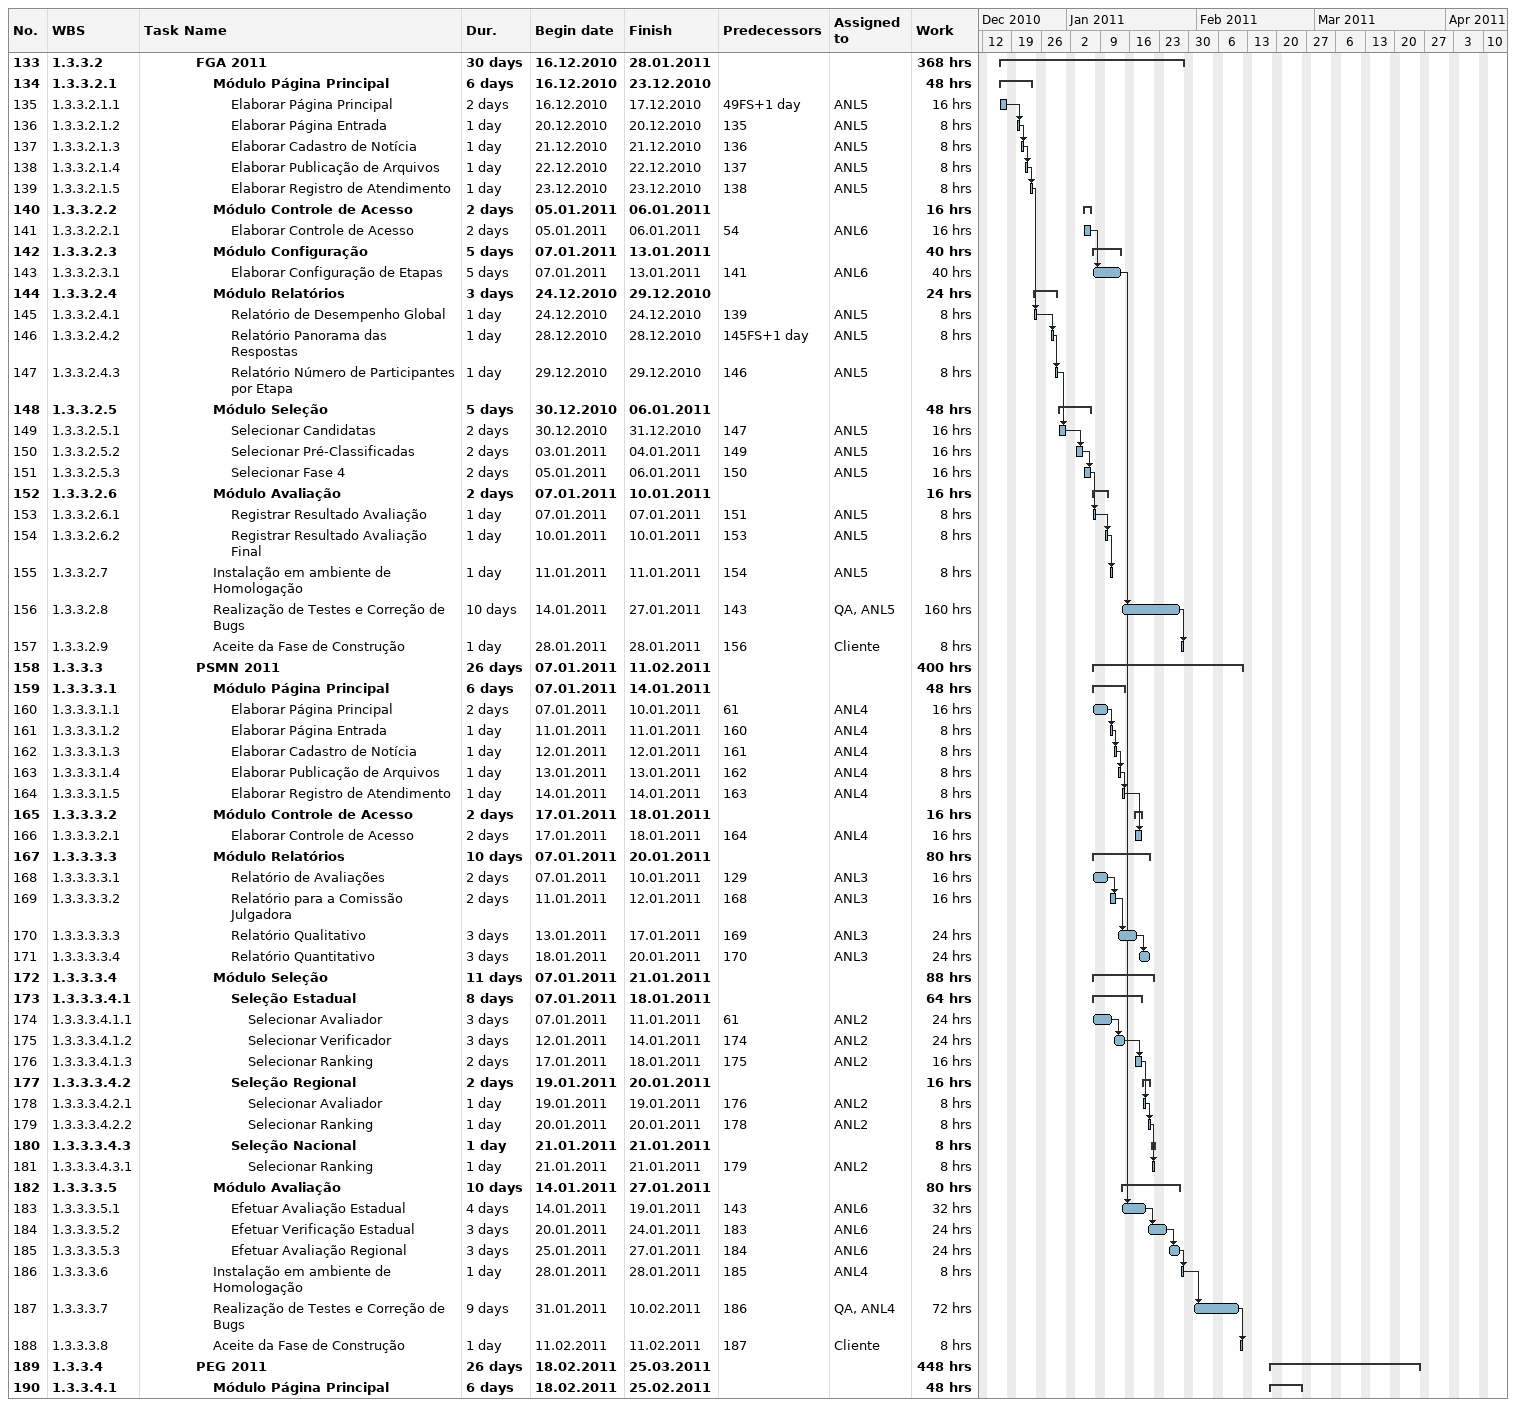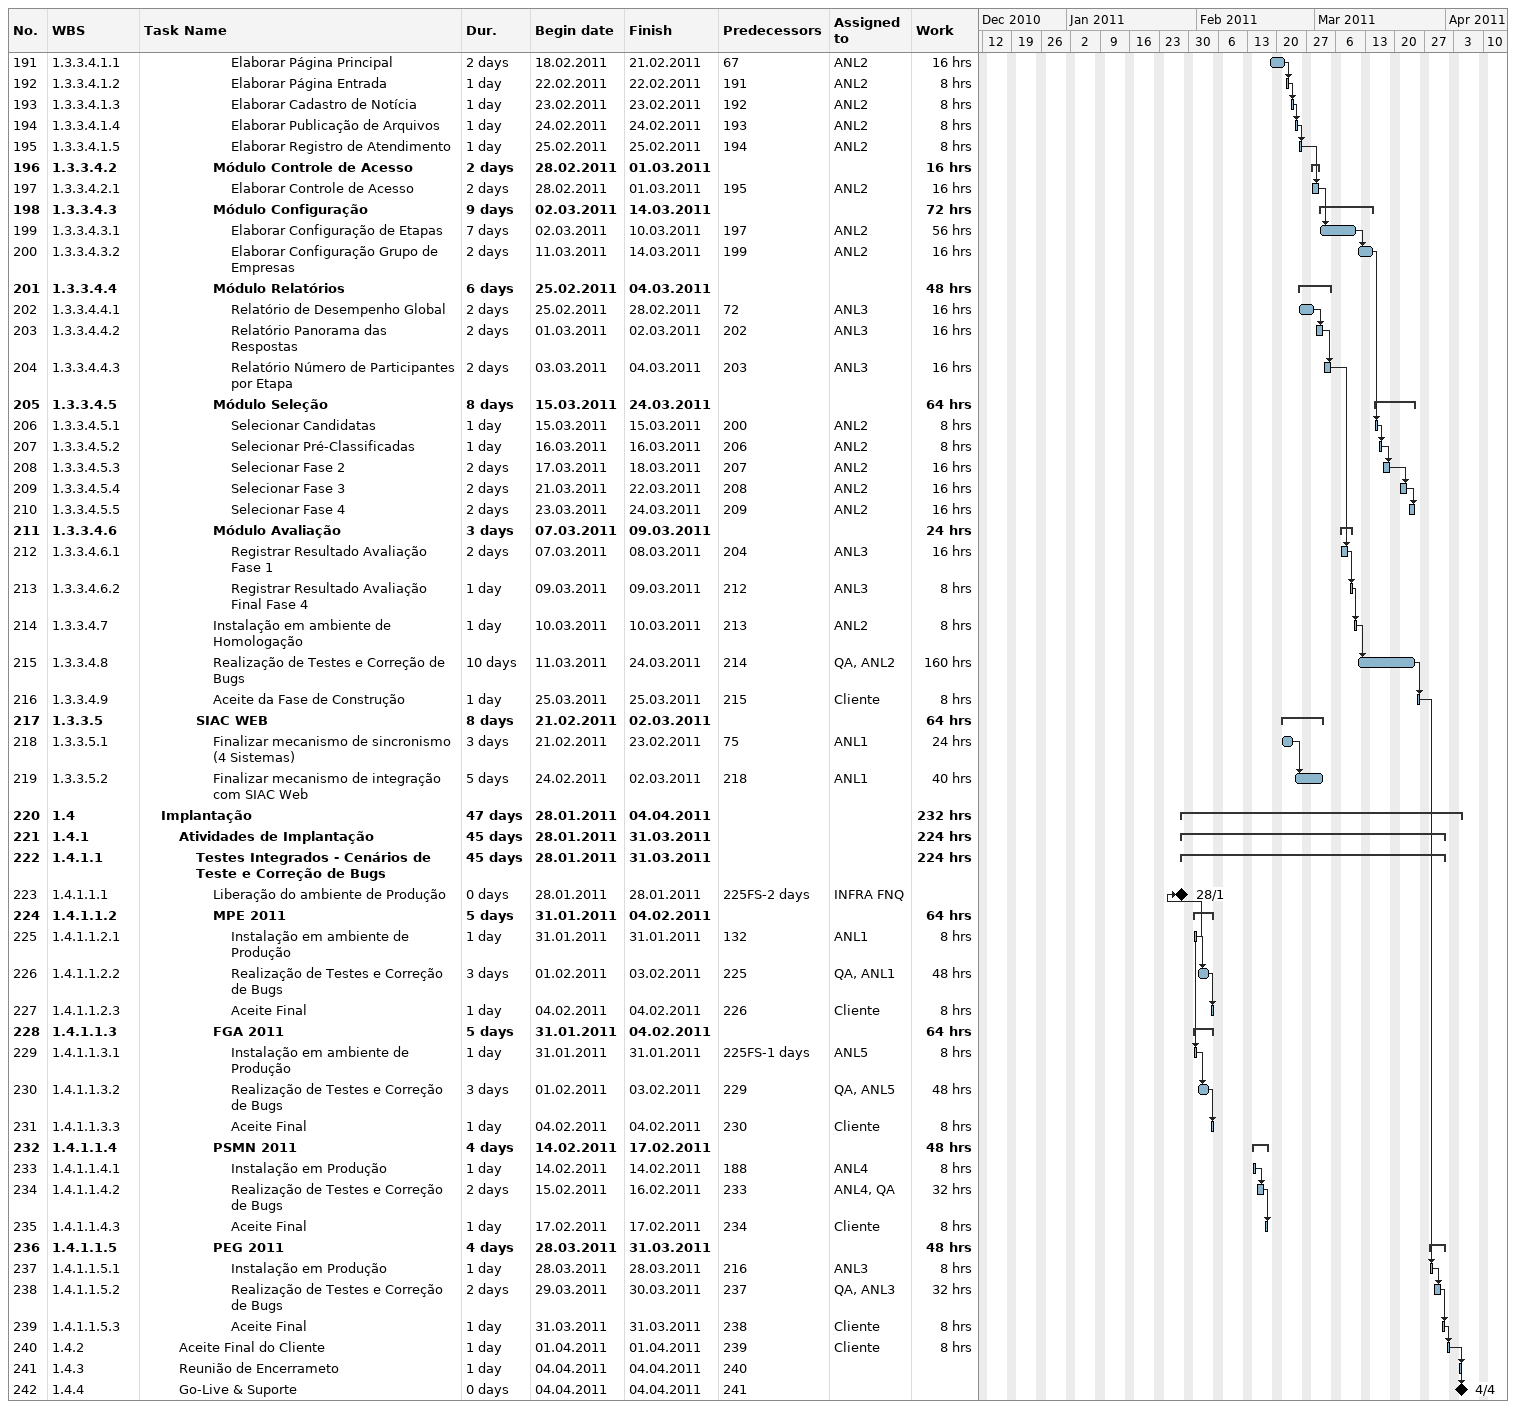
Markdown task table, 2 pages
| ID | WBS | Task | Duration | Start | Finish | Predecessors | Resources | Work (h) |
|---|---|---|---|---|---|---|---|---|
| 133 | 1.3.3.2 | **FGA 2011** | 30d | 2010-12-16 | 2011-01-28 |  |  | 368 |
| 134 | 1.3.3.2.1 | **Módulo Página Principal** | 6d | 2010-12-16 | 2010-12-23 |  |  | 48 |
| 135 | 1.3.3.2.1.1 | Elaborar Página Principal | 2d | 2010-12-16 | 2010-12-17 | 49FS+1d | ANL5 | 16 |
| 136 | 1.3.3.2.1.2 | Elaborar Página Entrada | 1d | 2010-12-20 | 2010-12-20 | 135 | ANL5 | 8 |
| 137 | 1.3.3.2.1.3 | Elaborar Cadastro de Notícia | 1d | 2010-12-21 | 2010-12-21 | 136 | ANL5 | 8 |
| 138 | 1.3.3.2.1.4 | Elaborar Publicação de Arquivos | 1d | 2010-12-22 | 2010-12-22 | 137 | ANL5 | 8 |
| 139 | 1.3.3.2.1.5 | Elaborar Registro de Atendimento | 1d | 2010-12-23 | 2010-12-23 | 138 | ANL5 | 8 |
| 140 | 1.3.3.2.2 | **Módulo Controle de Acesso** | 2d | 2011-01-05 | 2011-01-06 |  |  | 16 |
| 141 | 1.3.3.2.2.1 | Elaborar Controle de Acesso | 2d | 2011-01-05 | 2011-01-06 | 54 | ANL6 | 16 |
| 142 | 1.3.3.2.3 | **Módulo Configuração** | 5d | 2011-01-07 | 2011-01-13 |  |  | 40 |
| 143 | 1.3.3.2.3.1 | Elaborar Configuração de Etapas | 5d | 2011-01-07 | 2011-01-13 | 141 | ANL6 | 40 |
| 144 | 1.3.3.2.4 | **Módulo Relatórios** | 3d | 2010-12-24 | 2010-12-29 |  |  | 24 |
| 145 | 1.3.3.2.4.1 | Relatório de Desempenho Global | 1d | 2010-12-24 | 2010-12-24 | 139 | ANL5 | 8 |
| 146 | 1.3.3.2.4.2 | Relatório Panorama das Respostas | 1d | 2010-12-28 | 2010-12-28 | 145FS+1d | ANL5 | 8 |
| 147 | 1.3.3.2.4.3 | Relatório Número de Participantes por Etapa | 1d | 2010-12-29 | 2010-12-29 | 146 | ANL5 | 8 |
| 148 | 1.3.3.2.5 | **Módulo Seleção** | 5d | 2010-12-30 | 2011-01-06 |  |  | 48 |
| 149 | 1.3.3.2.5.1 | Selecionar Candidatas | 2d | 2010-12-30 | 2010-12-31 | 147 | ANL5 | 16 |
| 150 | 1.3.3.2.5.2 | Selecionar Pré-Classificadas | 2d | 2011-01-03 | 2011-01-04 | 149 | ANL5 | 16 |
| 151 | 1.3.3.2.5.3 | Selecionar Fase 4 | 2d | 2011-01-05 | 2011-01-06 | 150 | ANL5 | 16 |
| 152 | 1.3.3.2.6 | **Módulo Avaliação** | 2d | 2011-01-07 | 2011-01-10 |  |  | 16 |
| 153 | 1.3.3.2.6.1 | Registrar Resultado Avaliação | 1d | 2011-01-07 | 2011-01-07 | 151 | ANL5 | 8 |
| 154 | 1.3.3.2.6.2 | Registrar Resultado Avaliação Final | 1d | 2011-01-10 | 2011-01-10 | 153 | ANL5 | 8 |
| 155 | 1.3.3.2.7 | Instalação em ambiente de Homologação | 1d | 2011-01-11 | 2011-01-11 | 154 | ANL5 | 8 |
| 156 | 1.3.3.2.8 | Realização de Testes e Correção de Bugs | 10d | 2011-01-14 | 2011-01-27 | 143 | QA, ANL5 | 160 |
| 157 | 1.3.3.2.9 | Aceite da Fase de Construção | 1d | 2011-01-28 | 2011-01-28 | 156 | Cliente | 8 |
| 158 | 1.3.3.3 | **PSMN 2011** | 26d | 2011-01-07 | 2011-02-11 |  |  | 400 |
| 159 | 1.3.3.3.1 | **Módulo Página Principal** | 6d | 2011-01-07 | 2011-01-14 |  |  | 48 |
| 160 | 1.3.3.3.1.1 | Elaborar Página Principal | 2d | 2011-01-07 | 2011-01-10 | 61 | ANL4 | 16 |
| 161 | 1.3.3.3.1.2 | Elaborar Página Entrada | 1d | 2011-01-11 | 2011-01-11 | 160 | ANL4 | 8 |
| 162 | 1.3.3.3.1.3 | Elaborar Cadastro de Notícia | 1d | 2011-01-12 | 2011-01-12 | 161 | ANL4 | 8 |
| 163 | 1.3.3.3.1.4 | Elaborar Publicação de Arquivos | 1d | 2011-01-13 | 2011-01-13 | 162 | ANL4 | 8 |
| 164 | 1.3.3.3.1.5 | Elaborar Registro de Atendimento | 1d | 2011-01-14 | 2011-01-14 | 163 | ANL4 | 8 |
| 165 | 1.3.3.3.2 | **Módulo Controle de Acesso** | 2d | 2011-01-17 | 2011-01-18 |  |  | 16 |
| 166 | 1.3.3.3.2.1 | Elaborar Controle de Acesso | 2d | 2011-01-17 | 2011-01-18 | 164 | ANL4 | 16 |
| 167 | 1.3.3.3.3 | **Módulo Relatórios** | 10d | 2011-01-07 | 2011-01-20 |  |  | 80 |
| 168 | 1.3.3.3.3.1 | Relatório de Avaliações | 2d | 2011-01-07 | 2011-01-10 | 129 | ANL3 | 16 |
| 169 | 1.3.3.3.3.2 | Relatório para a Comissão Julgadora | 2d | 2011-01-11 | 2011-01-12 | 168 | ANL3 | 16 |
| 170 | 1.3.3.3.3.3 | Relatório Qualitativo | 3d | 2011-01-13 | 2011-01-17 | 169 | ANL3 | 24 |
| 171 | 1.3.3.3.3.4 | Relatório Quantitativo | 3d | 2011-01-18 | 2011-01-20 | 170 | ANL3 | 24 |
| 172 | 1.3.3.3.4 | **Módulo Seleção** | 11d | 2011-01-07 | 2011-01-21 |  |  | 88 |
| 173 | 1.3.3.3.4.1 | **Seleção Estadual** | 8d | 2011-01-07 | 2011-01-18 |  |  | 64 |
| 174 | 1.3.3.3.4.1.1 | Selecionar Avaliador | 3d | 2011-01-07 | 2011-01-11 | 61 | ANL2 | 24 |
| 175 | 1.3.3.3.4.1.2 | Selecionar Verificador | 3d | 2011-01-12 | 2011-01-14 | 174 | ANL2 | 24 |
| 176 | 1.3.3.3.4.1.3 | Selecionar Ranking | 2d | 2011-01-17 | 2011-01-18 | 175 | ANL2 | 16 |
| 177 | 1.3.3.3.4.2 | **Seleção Regional** | 2d | 2011-01-19 | 2011-01-20 |  |  | 16 |
| 178 | 1.3.3.3.4.2.1 | Selecionar Avaliador | 1d | 2011-01-19 | 2011-01-19 | 176 | ANL2 | 8 |
| 179 | 1.3.3.3.4.2.2 | Selecionar Ranking | 1d | 2011-01-20 | 2011-01-20 | 178 | ANL2 | 8 |
| 180 | 1.3.3.3.4.3 | **Seleção Nacional** | 1d | 2011-01-21 | 2011-01-21 |  |  | 8 |
| 181 | 1.3.3.3.4.3.1 | Selecionar Ranking | 1d | 2011-01-21 | 2011-01-21 | 179 | ANL2 | 8 |
| 182 | 1.3.3.3.5 | **Módulo Avaliação** | 10d | 2011-01-14 | 2011-01-27 |  |  | 80 |
| 183 | 1.3.3.3.5.1 | Efetuar Avaliação Estadual | 4d | 2011-01-14 | 2011-01-19 | 143 | ANL6 | 32 |
| 184 | 1.3.3.3.5.2 | Efetuar Verificação Estadual | 3d | 2011-01-20 | 2011-01-24 | 183 | ANL6 | 24 |
| 185 | 1.3.3.3.5.3 | Efetuar Avaliação Regional | 3d | 2011-01-25 | 2011-01-27 | 184 | ANL6 | 24 |
| 186 | 1.3.3.3.6 | Instalação em ambiente de Homologação | 1d | 2011-01-28 | 2011-01-28 | 185 | ANL4 | 8 |
| 187 | 1.3.3.3.7 | Realização de Testes e Correção de Bugs | 9d | 2011-01-31 | 2011-02-10 | 186 | QA, ANL4 | 72 |
| 188 | 1.3.3.3.8 | Aceite da Fase de Construção | 1d | 2011-02-11 | 2011-02-11 | 187 | Cliente | 8 |
| 189 | 1.3.3.4 | **PEG 2011** | 26d | 2011-02-18 | 2011-03-25 |  |  | 448 |
| 190 | 1.3.3.4.1 | **Módulo Página Principal** | 6d | 2011-02-18 | 2011-02-25 |  |  | 48 |
| 191 | 1.3.3.4.1.1 | Elaborar Página Principal | 2d | 2011-02-18 | 2011-02-21 | 67 | ANL2 | 16 |
| 192 | 1.3.3.4.1.2 | Elaborar Página Entrada | 1d | 2011-02-22 | 2011-02-22 | 191 | ANL2 | 8 |
| 193 | 1.3.3.4.1.3 | Elaborar Cadastro de Notícia | 1d | 2011-02-23 | 2011-02-23 | 192 | ANL2 | 8 |
| 194 | 1.3.3.4.1.4 | Elaborar Publicação de Arquivos | 1d | 2011-02-24 | 2011-02-24 | 193 | ANL2 | 8 |
| 195 | 1.3.3.4.1.5 | Elaborar Registro de Atendimento | 1d | 2011-02-25 | 2011-02-25 | 194 | ANL2 | 8 |
| 196 | 1.3.3.4.2 | **Módulo Controle de Acesso** | 2d | 2011-02-28 | 2011-03-01 |  |  | 16 |
| 197 | 1.3.3.4.2.1 | Elaborar Controle de Acesso | 2d | 2011-02-28 | 2011-03-01 | 195 | ANL2 | 16 |
| 198 | 1.3.3.4.3 | **Módulo Configuração** | 9d | 2011-03-02 | 2011-03-14 |  |  | 72 |
| 199 | 1.3.3.4.3.1 | Elaborar Configuração de Etapas | 7d | 2011-03-02 | 2011-03-10 | 197 | ANL2 | 56 |
| 200 | 1.3.3.4.3.2 | Elaborar Configuração Grupo de Empresas | 2d | 2011-03-11 | 2011-03-14 | 199 | ANL2 | 16 |
| 201 | 1.3.3.4.4 | **Módulo Relatórios** | 6d | 2011-02-25 | 2011-03-04 |  |  | 48 |
| 202 | 1.3.3.4.4.1 | Relatório de Desempenho Global | 2d | 2011-02-25 | 2011-02-28 | 72 | ANL3 | 16 |
| 203 | 1.3.3.4.4.2 | Relatório Panorama das Respostas | 2d | 2011-03-01 | 2011-03-02 | 202 | ANL3 | 16 |
| 204 | 1.3.3.4.4.3 | Relatório Número de Participantes por Etapa | 2d | 2011-03-03 | 2011-03-04 | 203 | ANL3 | 16 |
| 205 | 1.3.3.4.5 | **Módulo Seleção** | 8d | 2011-03-15 | 2011-03-24 |  |  | 64 |
| 206 | 1.3.3.4.5.1 | Selecionar Candidatas | 1d | 2011-03-15 | 2011-03-15 | 200 | ANL2 | 8 |
| 207 | 1.3.3.4.5.2 | Selecionar Pré-Classificadas | 1d | 2011-03-16 | 2011-03-16 | 206 | ANL2 | 8 |
| 208 | 1.3.3.4.5.3 | Selecionar Fase 2 | 2d | 2011-03-17 | 2011-03-18 | 207 | ANL2 | 16 |
| 209 | 1.3.3.4.5.4 | Selecionar Fase 3 | 2d | 2011-03-21 | 2011-03-22 | 208 | ANL2 | 16 |
| 210 | 1.3.3.4.5.5 | Selecionar Fase 4 | 2d | 2011-03-23 | 2011-03-24 | 209 | ANL2 | 16 |
| 211 | 1.3.3.4.6 | **Módulo Avaliação** | 3d | 2011-03-07 | 2011-03-09 |  |  | 24 |
| 212 | 1.3.3.4.6.1 | Registrar Resultado Avaliação Fase 1 | 2d | 2011-03-07 | 2011-03-08 | 204 | ANL3 | 16 |
| 213 | 1.3.3.4.6.2 | Registrar Resultado Avaliação Final Fase 4 | 1d | 2011-03-09 | 2011-03-09 | 212 | ANL3 | 8 |
| 214 | 1.3.3.4.7 | Instalação em ambiente de Homologação | 1d | 2011-03-10 | 2011-03-10 | 213 | ANL2 | 8 |
| 215 | 1.3.3.4.8 | Realização de Testes e Correção de Bugs | 10d | 2011-03-11 | 2011-03-24 | 214 | QA, ANL2 | 160 |
| 216 | 1.3.3.4.9 | Aceite da Fase de Construção | 1d | 2011-03-25 | 2011-03-25 | 215 | Cliente | 8 |
| 217 | 1.3.3.5 | **SIAC WEB** | 8d | 2011-02-21 | 2011-03-02 |  |  | 64 |
| 218 | 1.3.3.5.1 | Finalizar mecanismo de sincronismo (4 Sistemas) | 3d | 2011-02-21 | 2011-02-23 | 75 | ANL1 | 24 |
| 219 | 1.3.3.5.2 | Finalizar mecanismo de integração com SIAC Web | 5d | 2011-02-24 | 2011-03-02 | 218 | ANL1 | 40 |
| 220 | 1.4 | **Implantação** | 47d | 2011-01-28 | 2011-04-04 |  |  | 232 |
| 221 | 1.4.1 | **Atividades de Implantação** | 45d | 2011-01-28 | 2011-03-31 |  |  | 224 |
| 222 | 1.4.1.1 | **Testes Integrados - Cenários de Teste e Correção de Bugs** | 45d | 2011-01-28 | 2011-03-31 |  |  | 224 |
| 223 | 1.4.1.1.1 | Liberação do ambiente de Produção | 0d | 2011-01-28 | 2011-01-28 | 225FS-2d | INFRA FNQ |  |
| 224 | 1.4.1.1.2 | **MPE 2011** | 5d | 2011-01-31 | 2011-02-04 |  |  | 64 |
| 225 | 1.4.1.1.2.1 | Instalação em ambiente de Produção | 1d | 2011-01-31 | 2011-01-31 | 132 | ANL1 | 8 |
| 226 | 1.4.1.1.2.2 | Realização de Testes e Correção de Bugs | 3d | 2011-02-01 | 2011-02-03 | 225 | QA, ANL1 | 48 |
| 227 | 1.4.1.1.2.3 | Aceite Final | 1d | 2011-02-04 | 2011-02-04 | 226 | Cliente | 8 |
| 228 | 1.4.1.1.3 | **FGA 2011** | 5d | 2011-01-31 | 2011-02-04 |  |  | 64 |
| 229 | 1.4.1.1.3.1 | Instalação em ambiente de Produção | 1d | 2011-01-31 | 2011-01-31 | 225FS-1d | ANL5 | 8 |
| 230 | 1.4.1.1.3.2 | Realização de Testes e Correção de Bugs | 3d | 2011-02-01 | 2011-02-03 | 229 | QA, ANL5 | 48 |
| 231 | 1.4.1.1.3.3 | Aceite Final | 1d | 2011-02-04 | 2011-02-04 | 230 | Cliente | 8 |
| 232 | 1.4.1.1.4 | **PSMN 2011** | 4d | 2011-02-14 | 2011-02-17 |  |  | 48 |
| 233 | 1.4.1.1.4.1 | Instalação em Produção | 1d | 2011-02-14 | 2011-02-14 | 188 | ANL4 | 8 |
| 234 | 1.4.1.1.4.2 | Realização de Testes e Correção de Bugs | 2d | 2011-02-15 | 2011-02-16 | 233 | ANL4, QA | 32 |
| 235 | 1.4.1.1.4.3 | Aceite Final | 1d | 2011-02-17 | 2011-02-17 | 234 | Cliente | 8 |
| 236 | 1.4.1.1.5 | **PEG 2011** | 4d | 2011-03-28 | 2011-03-31 |  |  | 48 |
| 237 | 1.4.1.1.5.1 | Instalação em Produção | 1d | 2011-03-28 | 2011-03-28 | 216 | ANL3 | 8 |
| 238 | 1.4.1.1.5.2 | Realização de Testes e Correção de Bugs | 2d | 2011-03-29 | 2011-03-30 | 237 | QA, ANL3 | 32 |
| 239 | 1.4.1.1.5.3 | Aceite Final | 1d | 2011-03-31 | 2011-03-31 | 238 | Cliente | 8 |
| 240 | 1.4.2 | Aceite Final do Cliente | 1d | 2011-04-01 | 2011-04-01 | 239 | Cliente | 8 |
| 241 | 1.4.3 | Reunião de Encerrameto | 1d | 2011-04-04 | 2011-04-04 | 240 |  |  |
| 242 | 1.4.4 | Go-Live & Suporte | 0d | 2011-04-04 | 2011-04-04 | 241 |  |  |
